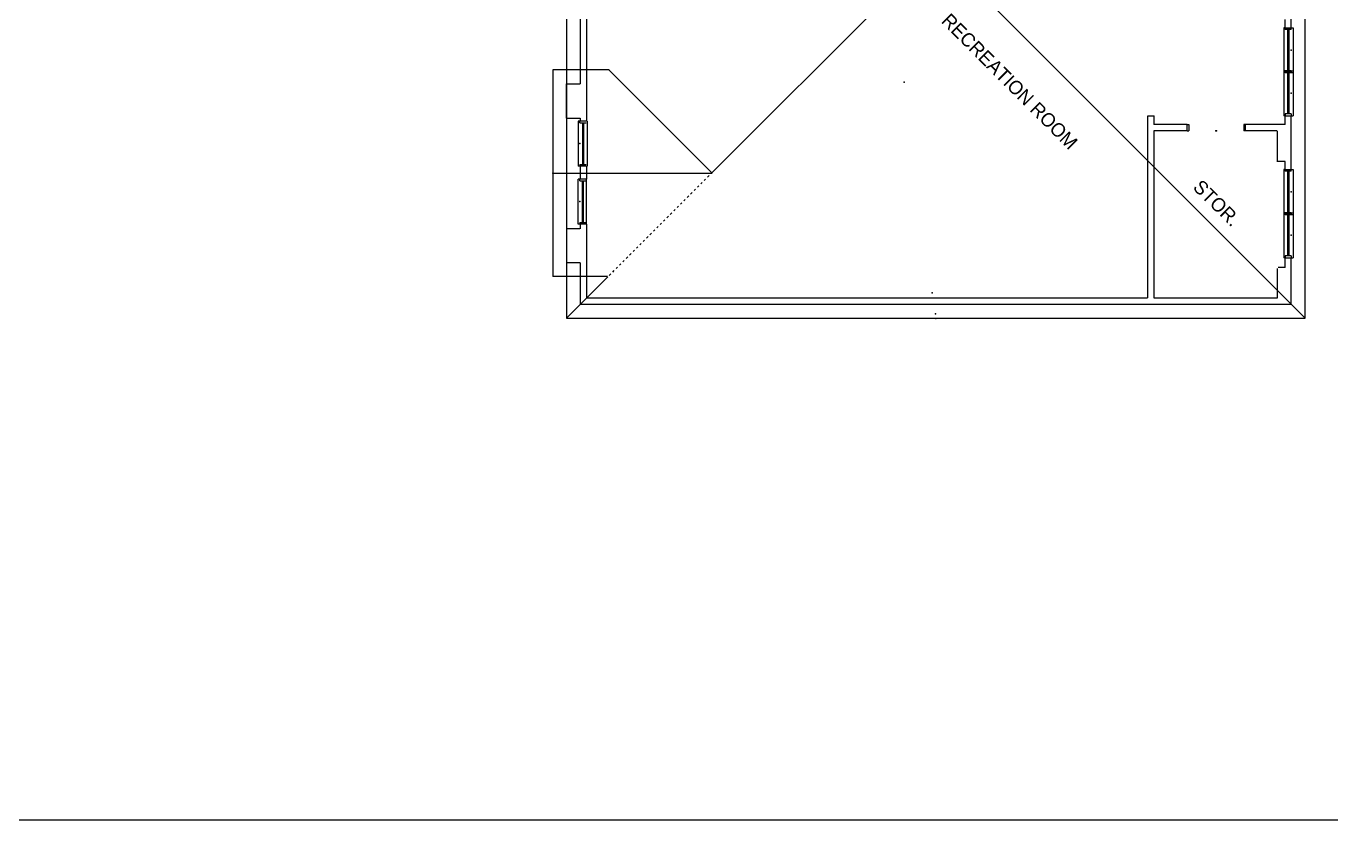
# Model space of a CAD drawing. Extents: x -92740 to -63661, y -15771 to -4391.
# Drawn here: x -87270 to -86126, y -15771 to -15076 of the extents above; entities that cross this region are included whole.
import ezdxf
from ezdxf.enums import TextEntityAlignment as Align

# ---------------------------------------------------------------- set-up
doc = ezdxf.new("R2010")
doc.units = 0
doc.header["$MEASUREMENT"] = 0
doc.linetypes.add('Dashed', pattern=[1, 0.3, -0.4, 0.3])
for name, color, linetype in [('2NOTES', 1, 'Continuous'), ('B1NOTES', 2, 'Continuous'), ('B2WINDOWS', 5, 'Continuous'), ('ELEVATIONS', 7, 'Continuous'), ('EXDOORS', 3, 'Continuous'), ('EXWINDOW', 5, 'Continuous'), ('NEWALLS1', 1, 'Continuous'), ('ROOF', 1, 'Continuous')]:
    doc.layers.add(name, color=color, linetype=linetype)
doc.styles.add('DCADTXTSTYLE1', font='AVG_TP')

msp = doc.modelspace()

# ---------------------------------------------------------------- linework, layer by layer
at = {"layer": 'B2WINDOWS', "color": 5, "linetype": 'Continuous', "ltscale": 12}
for p, q in [((-86167.3, -15077.2), (-86167.3, -15116.2)), ((-86166.3, -15077.2), (-86167.3, -15077.2)), ((-86166.3, -15078.7), (-86166.3, -15077.2)), ((-86160.8, -15078.7), (-86166.3, -15078.7)), ((-86164, -15078.7), (-86164, -15114.7)), ((-86163, -15078.7), (-86163, -15114.7)), ((-86160.8, -15078.7), (-86160.8, -15077.2)), ((-86160.8, -15077.2), (-86159.3, -15077.2)), ((-86159.3, -15077.2), (-86159.3, -15116.2)), ((-86167.3, -15114.7), (-86167.3, -15154.1)), ((-86166.3, -15114.7), (-86167.3, -15114.7)), ((-86166.3, -15116.2), (-86167.3, -15116.2)), ((-86160.8, -15114.7), (-86166.3, -15114.7)), ((-86166.3, -15114.7), (-86166.3, -15116.2)), ((-86166.3, -15116.2), (-86166.3, -15114.7)), ((-86160.8, -15116.2), (-86166.3, -15116.2)), ((-86164, -15116.2), (-86164, -15152.6)), ((-86163, -15116.2), (-86163, -15152.6)), ((-86160.8, -15114.7), (-86160.8, -15116.2)), ((-86160.8, -15116.2), (-86160.8, -15114.7)), ((-86160.8, -15114.7), (-86159.3, -15114.7)), ((-86160.8, -15116.2), (-86159.3, -15116.2)), ((-86159.3, -15114.7), (-86159.3, -15154.1)), ((-86785.9, -15158.8), (-86785.9, -15198.4)), ((-86784.4, -15158.8), (-86785.9, -15158.8)), ((-86784.4, -15160.3), (-86784.4, -15158.8)), ((-86784.4, -15160.3), (-86778.9, -15160.3)), ((-86782.1, -15160.3), (-86782.1, -15196.9)), ((-86781.1, -15160.3), (-86781.1, -15196.9)), ((-86777.8, -15158.8), (-86777.8, -15198.4)), ((-86166.3, -15154.1), (-86167.3, -15154.1)), ((-86160.8, -15152.6), (-86166.3, -15152.6)), ((-86166.3, -15152.6), (-86166.3, -15154.1)), ((-86160.8, -15152.6), (-86160.8, -15154.1)), ((-86160.8, -15154.1), (-86159.3, -15154.1)), ((-86784.4, -15196.9), (-86778.9, -15196.9)), ((-86784.4, -15196.9), (-86784.4, -15198.4)), ((-86784.4, -15198.4), (-86785.9, -15198.4)), ((-86167.3, -15201.1), (-86167.3, -15240.6)), ((-86166.3, -15201.1), (-86167.3, -15201.1)), ((-86166.3, -15202.6), (-86166.3, -15201.1)), ((-86160.8, -15202.6), (-86166.3, -15202.6)), ((-86164, -15202.6), (-86164, -15239.1)), ((-86163, -15202.6), (-86163, -15239.1)), ((-86160.8, -15202.6), (-86160.8, -15201.1)), ((-86160.8, -15201.1), (-86159.3, -15201.1)), ((-86159.3, -15201.1), (-86159.3, -15240.6)), ((-86785.9, -15249.2), (-86785.9, -15209.6)), ((-86784.4, -15209.6), (-86785.9, -15209.6)), ((-86784.4, -15211.1), (-86784.4, -15209.6)), ((-86784.4, -15211.1), (-86778.9, -15211.1)), ((-86782.1, -15247.7), (-86782.1, -15211.1)), ((-86781.1, -15247.7), (-86781.1, -15211.1)), ((-86778.5, -15249.2), (-86778.5, -15209.6)), ((-86167.3, -15239.1), (-86167.3, -15278.5)), ((-86166.3, -15239.1), (-86167.3, -15239.1)), ((-86166.3, -15240.6), (-86167.3, -15240.6)), ((-86160.8, -15239.1), (-86166.3, -15239.1)), ((-86166.3, -15239.1), (-86166.3, -15240.6)), ((-86166.3, -15240.6), (-86166.3, -15239.1)), ((-86160.8, -15240.6), (-86166.3, -15240.6)), ((-86164, -15240.6), (-86164, -15277)), ((-86163, -15240.6), (-86163, -15277)), ((-86160.8, -15239.1), (-86160.8, -15240.6)), ((-86160.8, -15240.6), (-86160.8, -15239.1)), ((-86160.8, -15239.1), (-86159.3, -15239.1)), ((-86160.8, -15240.6), (-86159.3, -15240.6)), ((-86159.3, -15239.1), (-86159.3, -15278.5)), ((-86784.4, -15249.2), (-86785.9, -15249.2)), ((-86784.4, -15247.7), (-86778.9, -15247.7)), ((-86784.4, -15247.7), (-86784.4, -15249.2)), ((-86160.8, -15277), (-86166.3, -15277)), ((-86166.3, -15277), (-86166.3, -15278.5)), ((-86160.8, -15277), (-86160.8, -15278.5)), ((-86166.3, -15278.5), (-86167.3, -15278.5)), ((-86160.8, -15278.5), (-86159.3, -15278.5))]:
    msp.add_line(p, q, dxfattribs=at)
for p in [(-86160.8, -15096.7), (-86163.8, -15116), (-86160.8, -15134.4), (-86784.4, -15178.6), (-86784.4, -15229.4), (-86160.8, -15220.8), (-86163.6, -15240.3), (-86160.8, -15258.8)]:
    msp.add_point(p, dxfattribs=at)
at = {"layer": 'ELEVATIONS', "color": 1, "linetype": 'Continuous', "ltscale": 12}
for p in [(-86472.5, -15327.7), (-86472.3, -15331.7)]:
    msp.add_point(p, dxfattribs=at)
at = {"layer": 'EXDOORS', "color": 3, "linetype": 'Continuous', "ltscale": 12}
for p, q in [((-86252, -15161.9), (-86250.5, -15161.9)), ((-86250.5, -15161.9), (-86250.5, -15167.4)), ((-86200.9, -15161.9), (-86202.4, -15161.9)), ((-86202.4, -15161.9), (-86202.4, -15167.4)), ((-86252, -15167.4), (-86250.5, -15167.4)), ((-86200.9, -15167.4), (-86202.4, -15167.4))]:
    msp.add_line(p, q, dxfattribs=at)
msp.add_point((-86226.4, -15167.4), dxfattribs=at)
at = {"layer": 'EXWINDOW', "color": 5, "linetype": 'Continuous', "ltscale": 12}
msp.add_point((-86500.2, -15124.8), dxfattribs=at)
at = {"layer": 'NEWALLS1', "color": 1, "linetype": 'Continuous', "ltscale": 12}
for p, q in [((-86778.5, -15010.6), (-86778.5, -15158.8)), ((-86160.8, -15077.2), (-86160.8, -15030.6)), ((-86784, -15047.8), (-86784, -15126.3)), ((-86166.3, -15077.2), (-86166.3, -15069.7)), ((-86166.3, -15077.2), (-86160.8, -15077.2)), ((-86166.3, -15114.7), (-86166.3, -15116.2)), ((-86166.3, -15114.7), (-86160.8, -15114.7)), ((-86166.3, -15116.2), (-86160.8, -15116.2)), ((-86160.8, -15114.7), (-86160.8, -15116.2)), ((-86796.1, -15156.3), (-86796.1, -15126.3)), ((-86796.1, -15126.3), (-86784, -15126.3)), ((-86796.1, -15156.3), (-86784, -15156.3)), ((-86778.9, -15158.8), (-86784.4, -15158.8)), ((-86784, -15156.3), (-86784, -15158.8)), ((-86286.7, -15154.1), (-86286.7, -15313.7)), ((-86286.5, -15154.1), (-86281, -15154.1)), ((-86281.2, -15154.1), (-86281.2, -15161.9)), ((-86252, -15161.9), (-86281.2, -15161.9)), ((-86252, -15167.4), (-86252, -15161.9)), ((-86173.5, -15161.9), (-86200.9, -15161.9)), ((-86200.9, -15167.4), (-86200.9, -15161.9)), ((-86166.3, -15161.9), (-86173.5, -15161.9)), ((-86166.3, -15161.9), (-86166.3, -15154.1)), ((-86166.3, -15154.1), (-86160.8, -15154.1)), ((-86160.8, -15201.1), (-86160.8, -15154.1)), ((-86281.2, -15167.4), (-86281.2, -15313.7)), ((-86252, -15167.4), (-86281.2, -15167.4)), ((-86173.5, -15167.4), (-86200.9, -15167.4)), ((-86172.8, -15194.3), (-86172.8, -15167.4)), ((-86166.3, -15194.3), (-86173.5, -15194.3)), ((-86166.3, -15201.1), (-86166.3, -15194.3)), ((-86778.9, -15198.4), (-86784.4, -15198.4)), ((-86784, -15198.4), (-86784, -15209.6)), ((-86778.5, -15198.4), (-86778.5, -15209.6)), ((-86166.3, -15201.1), (-86160.8, -15201.1)), ((-86778.9, -15209.6), (-86784.4, -15209.6)), ((-86166.3, -15239.1), (-86166.3, -15240.6)), ((-86166.3, -15239.1), (-86160.8, -15239.1)), ((-86166.3, -15240.6), (-86160.8, -15240.6)), ((-86160.8, -15239.1), (-86160.8, -15240.6)), ((-86796.2, -15252.8), (-86790, -15252.8)), ((-86796.1, -15252.8), (-86796.1, -15283.1)), ((-86790.6, -15252.8), (-86784.4, -15252.8)), ((-86778.9, -15249.2), (-86784.4, -15249.2)), ((-86784, -15248.5), (-86784, -15253.1)), ((-86778.5, -15249.2), (-86778.5, -15313.7)), ((-86796, -15282.6), (-86784, -15282.6)), ((-86784, -15283), (-86784, -15319.2)), ((-86172.8, -15313.7), (-86172.8, -15288.1)), ((-86166.3, -15287.2), (-86172.4, -15287.2)), ((-86166.3, -15287.2), (-86166.3, -15278.5)), ((-86166.3, -15278.5), (-86160.8, -15278.5)), ((-86160.8, -15319.2), (-86160.8, -15278.5)), ((-86784, -15319.2), (-86160.8, -15319.2)), ((-86778.5, -15313.7), (-86286.7, -15313.7)), ((-86281.2, -15313.7), (-86172.8, -15313.7)), ((-91862, -15771), (-73927, -15771))]:
    msp.add_line(p, q, dxfattribs=at)
for p in [(-86227, -15167.4), (-86475.6, -15309.2)]:
    msp.add_point(p, dxfattribs=at)
at = {"layer": 'ROOF', "color": 1, "linetype": 'Continuous', "ltscale": 12}
for p, q in [((-86148.6, -15331.6), (-86148.6, -14754.9)), ((-86796, -14916.7), (-86796, -15331.6)), ((-86668.6, -15204.2), (-86507.7, -15043.3)), ((-86148.6, -15331.6), (-86436.9, -15043.3)), ((-86796, -15331.6), (-86759.7, -15295.3)), ((-86796, -15331.6), (-86148.6, -15331.6))]:
    msp.add_line(p, q, dxfattribs=at)
at = {"layer": 'ROOF', "color": 15, "linetype": 'Continuous', "ltscale": 12}
for p, q in [((-86758.7, -15114), (-86808, -15114)), ((-86808, -15114), (-86808, -15294.9)), ((-86668.3, -15204.5), (-86758.7, -15114.1)), ((-86808, -15204.5), (-86668.3, -15204.5)), ((-86760.1, -15294.9), (-86808, -15294.9))]:
    msp.add_line(p, q, dxfattribs=at)
at = {"layer": 'ROOF', "color": 10, "linetype": 'Dashed', "ltscale": 6}
msp.add_line((-86758.5, -15294), (-86669.8, -15205.3), dxfattribs=at)
at = {"layer": 'ROOF', "color": 15, "linetype": 'Continuous', "ltscale": 12}
msp.add_point((-86808, -15204.5), dxfattribs=at)

# ---------------------------------------------------------------- texts
at = {"layer": '2NOTES', "color": 1, "linetype": 'Continuous', "ltscale": 12, "style": 'DCADTXTSTYLE1'}
msp.add_text('STOR.', height=12, rotation=315.3147, dxfattribs=at).set_placement((-86204.5, -15243.6), align=Align.TOP_RIGHT)
at = {"layer": 'B1NOTES', "color": 1, "linetype": 'Continuous', "ltscale": 12, "style": 'DCADTXTSTYLE1'}
msp.add_text('RECREATION ROOM', height=12, rotation=315, dxfattribs=at).set_placement((-86470.8, -15074.4), align=Align.BOTTOM_LEFT)

doc.saveas('drawing.dxf')
